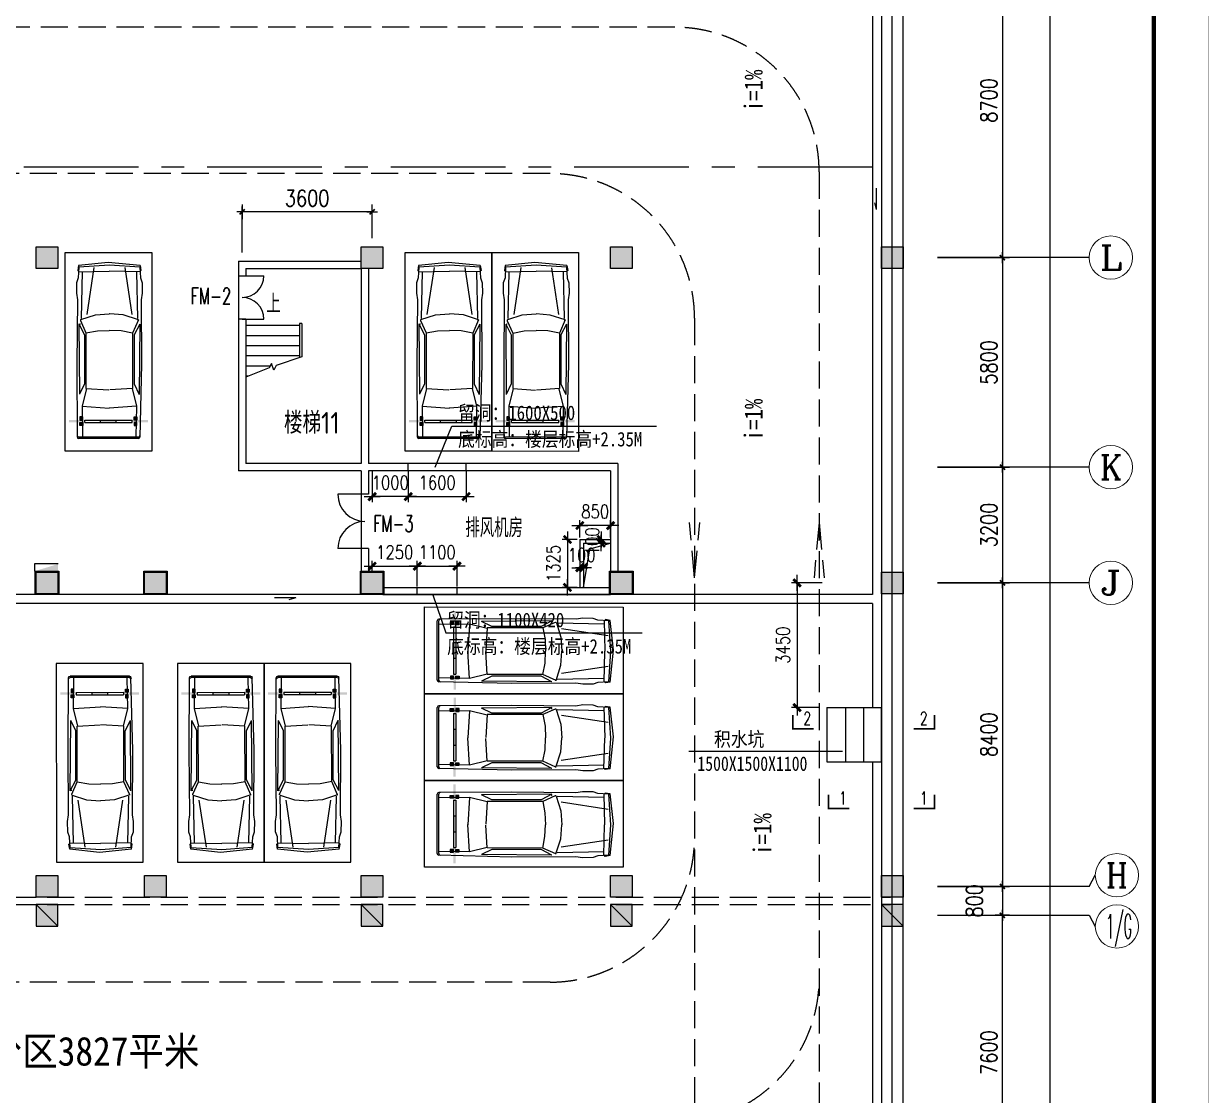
# Model space of a CAD drawing. Extents: x 953929 to 1132291, y -67290 to 107124.
# Drawn here: x 1099497 to 1132291, y 47323 to 76977 of the extents above; entities that cross this region are included whole.
import ezdxf
from ezdxf.enums import TextEntityAlignment as Align

# ---------------------------------------------------------------- set-up
doc = ezdxf.new("R2010")
doc.units = 0
doc.header["$MEASUREMENT"] = 0
doc.linetypes.add('CENTER', pattern=[50.8, 31.75, -6.35, 6.35, -6.35])
doc.linetypes.add('DASH', pattern=[0.35, 0.25, -0.1])
doc.layers.get('0').update_dxf_attribs({"linetype": 'CONTINUOUS'})
doc.layers.get('DEFPOINTS').update_dxf_attribs({"linetype": 'CONTINUOUS'})
for name, color, linetype in [('0-文字', 11, 'CONTINUOUS'), ('1', 8, 'CONTINUOUS'), ('COLUMN', 4, 'CONTINUOUS'), ('DIM', 7, 'CONTINUOUS'), ('F', 31, 'CONTINUOUS'), ('KWC', 253, 'CONTINUOUS'), ('LAYER2', 1, 'CONTINUOUS'), ('TC', 8, 'CONTINUOUS'), ('WALL', 1, 'CONTINUOUS'), ('WIN', 4, 'CONTINUOUS'), ('WINDOW', 254, 'CONTINUOUS'), ('WINDOWS', 4, 'CONTINUOUS'), ('柱子', 2, 'CONTINUOUS'), ('阳台', 4, 'CONTINUOUS')]:
    doc.layers.add(name, color=color, linetype=linetype)
doc.layers.add('AXIS', color=3, linetype='CONTINUOUS', lineweight=9)
doc.styles.add('CHINA', font='SimSun.ttf', dxfattribs={"width": 0.85, "height": 150})
doc.styles.add('COMPLEX', font='COMPLEX.shx')
doc.styles.add('DIM', font='', dxfattribs={"width": 0.75})
doc.styles.add('DIM_FONT', font='SIMPLEX.shx', dxfattribs={"width": 0.8})
doc.styles.add('FS', font='txt.shx', dxfattribs={"width": 0.66, "height": 150, "bigfont": 'fs.shx'})
doc.styles.add('ROMANC', font='ROMANC', dxfattribs={"height": 0.2})
doc.styles.get("Standard").update_dxf_attribs({"font": 'txt.shx', "width": 0.8, "height": 525, "bigfont": 'h1.shx'})
doc.styles.add('TSS', font='tssdeng.shx', dxfattribs={"width": 0.85, "bigfont": 'tssdchn.shx'})
doc.styles.add('宋体', font='SimSun.ttf')
doc.styles.get('DIM').set_extended_font_data('FangSong_GB2312')
doc.dimstyles.new('DIMN-200', dxfattribs={"dimtxt": 300, "dimasz": 1, "dimexe": 250, "dimexo": 0, "dimgap": 150, "dimtad": 1, "dimdec": 0, "dimdsep": 46, "dimtxsty": 'DIM_FONT', "dimblk": '_DIMX', "dimcen": 2.5, "dimclrd": 256, "dimclre": 256, "dimclrt": 4, "dimadec": 0, "dimazin": 0, "dimtfac": 1, "dimtdec": 0, "dimtix": 1, "dimtmove": 2, "dimatfit": 3, "dimldrblk": '_DIMX', "dimfxl": 0, "dimtolj": 1, "dimtzin": 0, "dimarcsym": 0})
doc.dimstyles.new('NORMAL', dxfattribs={"dimtxt": 450, "dimasz": 1, "dimexe": 150, "dimexo": 0, "dimgap": 150, "dimtad": 1, "dimdec": 0, "dimzin": 0, "dimdsep": 46, "dimtxsty": 'DIM_FONT', "dimblk1": '1', "dimblk2": '1', "dimsah": 1, "dimcen": 0, "dimclrd": 4, "dimclre": 4, "dimclrt": 4, "dimadec": 0, "dimazin": 0, "dimtfac": 1, "dimtdec": 0, "dimtmove": 0, "dimatfit": 3, "dimldrblk": '1', "dimfxl": 0, "dimtolj": 1, "dimtzin": 0, "dimarcsym": 0})
doc.dimstyles.get("Standard").update_dxf_attribs({"dimtxt": 375, "dimasz": 1, "dimexe": 150, "dimexo": 0, "dimgap": 200, "dimtad": 1, "dimdec": 0, "dimzin": 0, "dimdsep": 46, "dimtxsty": 'DIM_FONT', "dimblk1": '_DIMX', "dimblk2": '_DIMX', "dimsah": 1, "dimcen": 200, "dimclrd": 256, "dimclre": 256, "dimclrt": 4, "dimadec": 0, "dimazin": 0, "dimtfac": 1, "dimtdec": 0, "dimtix": 1, "dimtmove": 2, "dimatfit": 3, "dimldrblk": '_DIMX', "dimfxl": 0, "dimtolj": 1, "dimtzin": 0, "dimarcsym": 0})

# ---------------------------------------------------------------- blocks, each defined once
blk = doc.blocks.new('1')
at = {"layer": 'DIM'}
for p, q in [((-150, 0), (150, 0)), ((0, -200), (0, 200))]:
    blk.add_line(p, q, dxfattribs=at)
at = {"layer": 'DIM', "const_width": 45}
blk.add_lwpolyline([(-71, -71), (71, 71)], dxfattribs=at)
blk = doc.blocks.new('*D80')
at = {"layer": 'DEFPOINTS', "color": 0}
for p in [(1124792, 79204), (1124792, 70504), (1126592, 70504)]:
    blk.add_point(p, dxfattribs=at)
at = {"layer": 'DIM', "color": 4}
for p, q in [((1124792, 79204), (1126742, 79204)), ((1126592, 79203), (1126592, 70505)), ((1124792, 70504), (1126742, 70504))]:
    blk.add_line(p, q, dxfattribs=at)
for p, rotation in [((1126592, 79204), 90), ((1126592, 70504), 270)]:
    blk.add_blockref('1', p, dxfattribs=dict(at, rotation=rotation))
at = {"layer": 'DIM', "color": 4, "insert": (1126217, 74854), "char_height": 450, "attachment_point": 5, "rotation": 90, "style": 'DIM_FONT'}
blk.add_mtext('\\A1;8700', dxfattribs=at)
blk = doc.blocks.new('*D76')
at = {"layer": 'DEFPOINTS', "color": 0}
for p in [(1124792, 64704), (1124792, 61504), (1126592, 61504)]:
    blk.add_point(p, dxfattribs=at)
at = {"layer": 'DIM', "color": 4}
for p, q in [((1124792, 64704), (1126742, 64704)), ((1126592, 64703), (1126592, 61505)), ((1124792, 61504), (1126742, 61504))]:
    blk.add_line(p, q, dxfattribs=at)
for p, rotation in [((1126592, 64704), 90), ((1126592, 61504), 270)]:
    blk.add_blockref('1', p, dxfattribs=dict(at, rotation=rotation))
at = {"layer": 'DIM', "color": 4, "insert": (1126217, 63104), "char_height": 450, "attachment_point": 5, "rotation": 90, "style": 'DIM_FONT'}
blk.add_mtext('\\A1;3200', dxfattribs=at)
blk = doc.blocks.new('*D79')
at = {"layer": 'DEFPOINTS', "color": 0}
for p in [(1124792, 53104), (1125884, 52304), (1126592, 52304)]:
    blk.add_point(p, dxfattribs=at)
at = {"layer": 'DIM', "color": 4}
for p, q in [((1124792, 53104), (1126742, 53104)), ((1126592, 53103), (1126592, 52305)), ((1125884, 52304), (1126742, 52304))]:
    blk.add_line(p, q, dxfattribs=at)
for p, rotation in [((1126592, 53104), 90), ((1126592, 52304), 270)]:
    blk.add_blockref('1', p, dxfattribs=dict(at, rotation=rotation))
at = {"layer": 'DIM', "color": 4, "insert": (1125815, 52704), "char_height": 450, "attachment_point": 5, "rotation": 90, "style": 'DIM_FONT'}
blk.add_mtext('\\A1;800', dxfattribs=at)
blk = doc.blocks.new('*D77')
at = {"layer": 'DEFPOINTS', "color": 0}
for p in [(1124792, 61504), (1124792, 53104), (1126592, 53104)]:
    blk.add_point(p, dxfattribs=at)
at = {"layer": 'DIM', "color": 4}
for p, q in [((1124792, 61504), (1126742, 61504)), ((1126592, 61503), (1126592, 53105)), ((1124792, 53104), (1126742, 53104))]:
    blk.add_line(p, q, dxfattribs=at)
for p, rotation in [((1126592, 61504), 90), ((1126592, 53104), 270)]:
    blk.add_blockref('1', p, dxfattribs=dict(at, rotation=rotation))
at = {"layer": 'DIM', "color": 4, "insert": (1126217, 57304), "char_height": 450, "attachment_point": 5, "rotation": 90, "style": 'DIM_FONT'}
blk.add_mtext('\\A1;8400', dxfattribs=at)
blk = doc.blocks.new('*D81')
at = {"layer": 'DEFPOINTS', "color": 0}
for p in [(1124792, 70504), (1124792, 64704), (1126592, 64704)]:
    blk.add_point(p, dxfattribs=at)
at = {"layer": 'DIM', "color": 4}
for p, q in [((1124792, 70504), (1126742, 70504)), ((1126592, 70503), (1126592, 64705)), ((1124792, 64704), (1126742, 64704))]:
    blk.add_line(p, q, dxfattribs=at)
for p, rotation in [((1126592, 70504), 90), ((1126592, 64704), 270)]:
    blk.add_blockref('1', p, dxfattribs=dict(at, rotation=rotation))
at = {"layer": 'DIM', "color": 4, "insert": (1126217, 67604), "char_height": 450, "attachment_point": 5, "rotation": 90, "style": 'DIM_FONT'}
blk.add_mtext('\\A1;5800', dxfattribs=at)
blk = doc.blocks.new('*D78')
at = {"layer": 'DEFPOINTS', "color": 0}
for p in [(1124792, 52304), (1126592, 52304), (1124792, 44704)]:
    blk.add_point(p, dxfattribs=at)
at = {"layer": 'DIM', "color": 4}
for p, q in [((1124792, 52304), (1126742, 52304)), ((1126592, 44705), (1126592, 52303)), ((1124792, 44704), (1126742, 44704))]:
    blk.add_line(p, q, dxfattribs=at)
for p, rotation in [((1126592, 52304), 90), ((1126592, 44704), 270)]:
    blk.add_blockref('1', p, dxfattribs=dict(at, rotation=rotation))
at = {"layer": 'DIM', "color": 4, "insert": (1126217, 48504), "char_height": 450, "attachment_point": 5, "rotation": 90, "style": 'DIM_FONT'}
blk.add_mtext('\\A1;7600', dxfattribs=at)
blk = doc.blocks.new('ZHU')
at = {"layer": '柱子'}
h = blk.add_hatch(color=256, dxfattribs=at)
h.paths.add_polyline_path([(300, -300), (300, 300), (-300, 300)])
h.paths.add_polyline_path([(-300, 300), (-300, -300), (300, -300)], flags=16)
blk.add_line((-300, 300), (300, -300), dxfattribs=at)
blk.add_lwpolyline([(-300, -300), (300, -300), (300, 300), (-300, 300)], close=True, dxfattribs=at)
blk = doc.blocks.new('*D68')
at = {"layer": 'DEFPOINTS', "color": 0}
for p in [(1124792, 91804), (1124792, -4296), (1127901, -4296)]:
    blk.add_point(p, dxfattribs=at)
at = {"layer": 'DIM', "color": 4}
for p, q in [((1124792, 91804), (1128051, 91804)), ((1127901, 91803), (1127901, -4295)), ((1124792, -4296), (1128051, -4296))]:
    blk.add_line(p, q, dxfattribs=at)
for p, rotation in [((1127901, 91804), 90), ((1127901, -4296), 270)]:
    blk.add_blockref('1', p, dxfattribs=dict(at, rotation=rotation))
at = {"layer": 'DIM', "color": 4, "insert": (1127526, 43754), "char_height": 450, "attachment_point": 5, "rotation": 90, "style": 'DIM_FONT'}
blk.add_mtext('\\A1;96100', dxfattribs=at)
blk = doc.blocks.new('_DIMX')
blk.add_line((-150, 0), (150, 0))
at = {"const_width": 50}
blk.add_lwpolyline([(-70, -70), (70, 70)], dxfattribs=at)
blk = doc.blocks.new('*D32')
at = {"linetype": 'ByBlock'}
for p, q in [((1114820, 62704), (1114400, 62704)), ((1114550, 62706), (1114550, 62707)), ((1114550, 62704), (1114550, 61379)), ((1114820, 61379), (1114400, 61379)), ((1114550, 61378), (1114550, 61376))]:
    blk.add_line(p, q, dxfattribs=at)
at = {"layer": 'DEFPOINTS', "color": 0, "linetype": 'ByBlock'}
for p in [(1114820, 62704), (1114550, 61379), (1114820, 61379)]:
    blk.add_point(p, dxfattribs=at)
at = {"linetype": 'ByBlock', "xscale": 1.5, "yscale": 1.5, "zscale": 1.5}
for p, rotation in [((1114550, 62704), 270), ((1114550, 61379), 90)]:
    blk.add_blockref('_DIMX', p, dxfattribs=dict(at, rotation=rotation))
at = {"color": 4, "linetype": 'ByBlock', "insert": (1114163, 62042), "char_height": 375, "attachment_point": 5, "rotation": 90, "style": 'DIM_FONT'}
blk.add_mtext('\\A1;1325', dxfattribs=at)
blk = doc.blocks.new('*D33')
at = {"linetype": 'ByBlock'}
for p, q in [((1265765, 49669), (1265763, 49669)), ((1265766, 49336), (1265766, 49819)), ((1266616, 49669), (1265766, 49669)), ((1266616, 49336), (1266616, 49819)), ((1266618, 49669), (1266619, 49669))]:
    blk.add_line(p, q, dxfattribs=at)
at = {"layer": 'DEFPOINTS', "color": 0, "linetype": 'ByBlock'}
for p in [(1265766, 49669), (1265766, 49336), (1266616, 49336)]:
    blk.add_point(p, dxfattribs=at)
at = {"linetype": 'ByBlock', "xscale": 1.5, "yscale": 1.5, "zscale": 1.5}
blk.add_blockref('_DIMX', (1265766, 49669), dxfattribs=at)
at = {"linetype": 'ByBlock', "xscale": 1.5, "yscale": 1.5, "zscale": 1.5, "rotation": 180}
blk.add_blockref('_DIMX', (1266616, 49669), dxfattribs=at)
at = {"color": 4, "linetype": 'ByBlock', "insert": (1266191, 50057), "char_height": 375, "attachment_point": 5, "style": 'DIM_FONT'}
blk.add_mtext('\\A1;850', dxfattribs=at)
blk = doc.blocks.new('*D100')
at = {"layer": 'DEFPOINTS', "color": 0}
for p in [(1105544, 71771), (1109144, 71046), (1105544, 70646)]:
    blk.add_point(p, dxfattribs=at)
at = {"layer": 'DIM', "color": 4}
for p, q in [((1105544, 70646), (1105544, 71921)), ((1109144, 71046), (1109144, 71921)), ((1109143, 71771), (1105545, 71771))]:
    blk.add_line(p, q, dxfattribs=at)
at = {"layer": 'DIM', "color": 4, "rotation": 180}
blk.add_blockref('1', (1105544, 71771), dxfattribs=at)
at = {"layer": 'DIM', "color": 4}
blk.add_blockref('1', (1109144, 71771), dxfattribs=at)
at = {"layer": 'DIM', "color": 4, "insert": (1107344, 72146), "char_height": 450, "attachment_point": 5, "style": 'DIM_FONT'}
blk.add_mtext('\\A1;3600', dxfattribs=at)
blk = doc.blocks.new('*D150')
at = {"linetype": 'ByBlock'}
for p, q in [((1110394, 61404), (1110394, 62115)), ((1111494, 61404), (1111494, 62115)), ((1110392, 61965), (1110391, 61965)), ((1110394, 61965), (1111494, 61965)), ((1111495, 61965), (1111497, 61965))]:
    blk.add_line(p, q, dxfattribs=at)
at = {"layer": 'DEFPOINTS', "color": 0, "linetype": 'ByBlock'}
for p in [(1111494, 61965), (1110394, 61404), (1111494, 61404)]:
    blk.add_point(p, dxfattribs=at)
at = {"linetype": 'ByBlock', "xscale": 1.5, "yscale": 1.5, "zscale": 1.5}
blk.add_blockref('_DIMX', (1110394, 61965), dxfattribs=at)
at = {"linetype": 'ByBlock', "xscale": 1.5, "yscale": 1.5, "zscale": 1.5, "rotation": 180}
blk.add_blockref('_DIMX', (1111494, 61965), dxfattribs=at)
at = {"color": 4, "linetype": 'ByBlock', "insert": (1110944, 62352), "char_height": 375, "attachment_point": 5, "style": 'DIM_FONT'}
blk.add_mtext('\\A1;1100', dxfattribs=at)
blk = doc.blocks.new('*D149')
at = {"linetype": 'ByBlock'}
for p, q in [((1109144, 61804), (1109144, 62115)), ((1110394, 61404), (1110394, 62115)), ((1109142, 61965), (1109141, 61965)), ((1109144, 61965), (1110394, 61965)), ((1110395, 61965), (1110397, 61965))]:
    blk.add_line(p, q, dxfattribs=at)
at = {"layer": 'DEFPOINTS', "color": 0, "linetype": 'ByBlock'}
for p in [(1109144, 61804), (1110394, 61965), (1110394, 61404)]:
    blk.add_point(p, dxfattribs=at)
at = {"linetype": 'ByBlock', "xscale": 1.5, "yscale": 1.5, "zscale": 1.5}
blk.add_blockref('_DIMX', (1109144, 61965), dxfattribs=at)
at = {"linetype": 'ByBlock', "xscale": 1.5, "yscale": 1.5, "zscale": 1.5, "rotation": 180}
blk.add_blockref('_DIMX', (1110394, 61965), dxfattribs=at)
at = {"color": 4, "linetype": 'ByBlock', "insert": (1109769, 62352), "char_height": 375, "attachment_point": 5, "style": 'DIM_FONT'}
blk.add_mtext('\\A1;1250', dxfattribs=at)
blk = doc.blocks.new('*D152')
at = {"linetype": 'ByBlock'}
for p, q in [((1110144, 64604), (1110144, 63741)), ((1111744, 64604), (1111744, 63741)), ((1110145, 63891), (1111742, 63891))]:
    blk.add_line(p, q, dxfattribs=at)
at = {"layer": 'DEFPOINTS', "color": 0, "linetype": 'ByBlock'}
for p in [(1110144, 64604), (1111744, 64604), (1111744, 63891)]:
    blk.add_point(p, dxfattribs=at)
at = {"linetype": 'ByBlock', "xscale": 1.5, "yscale": 1.5, "zscale": 1.5, "rotation": 180}
blk.add_blockref('_DIMX', (1110144, 63891), dxfattribs=at)
at = {"linetype": 'ByBlock', "xscale": 1.5, "yscale": 1.5, "zscale": 1.5}
blk.add_blockref('_DIMX', (1111744, 63891), dxfattribs=at)
at = {"color": 4, "linetype": 'ByBlock', "insert": (1110944, 64279), "char_height": 375, "attachment_point": 5, "style": 'DIM_FONT'}
blk.add_mtext('\\A1;1600', dxfattribs=at)
blk = doc.blocks.new('*D151')
at = {"linetype": 'ByBlock'}
for p, q in [((1109144, 64604), (1109144, 63741)), ((1110144, 64604), (1110144, 63741)), ((1109142, 63891), (1109141, 63891)), ((1110144, 63891), (1109144, 63891)), ((1110145, 63891), (1110147, 63891))]:
    blk.add_line(p, q, dxfattribs=at)
at = {"layer": 'DEFPOINTS', "color": 0, "linetype": 'ByBlock'}
for p in [(1109144, 64604), (1110144, 64604), (1109144, 63891)]:
    blk.add_point(p, dxfattribs=at)
at = {"linetype": 'ByBlock', "xscale": 1.5, "yscale": 1.5, "zscale": 1.5}
blk.add_blockref('_DIMX', (1109144, 63891), dxfattribs=at)
at = {"linetype": 'ByBlock', "xscale": 1.5, "yscale": 1.5, "zscale": 1.5, "rotation": 180}
blk.add_blockref('_DIMX', (1110144, 63891), dxfattribs=at)
at = {"color": 4, "linetype": 'ByBlock', "insert": (1109644, 64279), "char_height": 375, "attachment_point": 5, "style": 'DIM_FONT'}
blk.add_mtext('\\A1;1000', dxfattribs=at)
blk = doc.blocks.new('*D224')
at = {"linetype": 'ByBlock'}
for p, q in [((1121601, 61504), (1120757, 61504)), ((1120907, 61503), (1120907, 58056)), ((1121533, 58054), (1120757, 58054))]:
    blk.add_line(p, q, dxfattribs=at)
at = {"layer": 'DEFPOINTS', "color": 0, "linetype": 'ByBlock'}
for p in [(1121601, 61504), (1120907, 58054), (1121533, 58054)]:
    blk.add_point(p, dxfattribs=at)
at = {"linetype": 'ByBlock', "xscale": 1.5, "yscale": 1.5, "zscale": 1.5}
for p, rotation in [((1120907, 61504), 90), ((1120907, 58054), 270)]:
    blk.add_blockref('_DIMX', p, dxfattribs=dict(at, rotation=rotation))
at = {"color": 4, "linetype": 'ByBlock', "insert": (1120519, 59779), "char_height": 375, "attachment_point": 5, "rotation": 90, "style": 'DIM_FONT'}
blk.add_mtext('\\A1;3450', dxfattribs=at)
blk = doc.blocks.new('*D392')
at = {"linetype": 'ByBlock'}
for p, q in [((1114894, 62054), (1114894, 61773)), ((1114994, 62054), (1114994, 61773)), ((1114892, 61923), (1114891, 61923)), ((1114894, 61923), (1114994, 61923)), ((1114894, 61923), (1114994, 61923)), ((1114995, 61923), (1114997, 61923))]:
    blk.add_line(p, q, dxfattribs=at)
at = {"layer": 'DEFPOINTS', "color": 0, "linetype": 'ByBlock'}
for p in [(1114894, 62054), (1114994, 62054), (1114994, 61923)]:
    blk.add_point(p, dxfattribs=at)
at = {"linetype": 'ByBlock', "xscale": 1.5, "yscale": 1.5, "zscale": 1.5}
blk.add_blockref('_DIMX', (1114894, 61923), dxfattribs=at)
at = {"linetype": 'ByBlock', "xscale": 1.5, "yscale": 1.5, "zscale": 1.5, "rotation": 180}
blk.add_blockref('_DIMX', (1114994, 61923), dxfattribs=at)
at = {"color": 4, "linetype": 'ByBlock', "insert": (1114944, 62274), "char_height": 375, "attachment_point": 5, "style": 'DIM_FONT'}
blk.add_mtext('\\A1;100', dxfattribs=at)
blk = doc.blocks.new('*D393')
at = {"linetype": 'ByBlock'}
for p, q in [((1115369, 62704), (1115633, 62704)), ((1115483, 62706), (1115483, 62707)), ((1115483, 62604), (1115483, 62704)), ((1115483, 62604), (1115483, 62704)), ((1115369, 62604), (1115633, 62604)), ((1115483, 62603), (1115483, 62601))]:
    blk.add_line(p, q, dxfattribs=at)
at = {"layer": 'DEFPOINTS', "color": 0, "linetype": 'ByBlock'}
for p in [(1115369, 62704), (1115483, 62704), (1115369, 62604)]:
    blk.add_point(p, dxfattribs=at)
at = {"linetype": 'ByBlock', "xscale": 1.5, "yscale": 1.5, "zscale": 1.5}
for p, rotation in [((1115483, 62704), 270), ((1115483, 62604), 90)]:
    blk.add_blockref('_DIMX', p, dxfattribs=dict(at, rotation=rotation))
at = {"color": 4, "linetype": 'ByBlock', "insert": (1115238, 62654), "char_height": 375, "attachment_point": 5, "rotation": 90, "style": 'DIM_FONT'}
blk.add_mtext('\\A1;100', dxfattribs=at)
blk = doc.blocks.new('CW')
at = {"layer": 'KWC'}
h = blk.add_hatch(color=256, dxfattribs=at)
h.paths.add_polyline_path([(800, -546), (800, -109), (865, -109), (865, -546)])
h.paths.add_polyline_path([(799, -1419), (799, -982), (865, -982), (865, -1419)])
h.paths.add_polyline_path([(799, -2292), (799, -1855), (864, -1855), (864, -2292)])
h = blk.add_hatch(color=256, dxfattribs=at)
h.paths.add_polyline_path([(865, -412), (865, -488), (953, -488), (953, -412)])
h.paths.add_polyline_path([(800, -412), (800, -488), (712, -488), (712, -412)])
edge = h.paths.add_edge_path(flags=16)
edge.add_ellipse((756, -450), major_axis=(-10.2, 10.2), ratio=1, start_angle=-45.0335, end_angle=314.9665, ccw=False)
edge = h.paths.add_edge_path(flags=16)
edge.add_ellipse((909, -450), major_axis=(-10.2, 10.2), ratio=1, start_angle=-45.0335, end_angle=314.9665, ccw=False)
h = blk.add_hatch(color=256, dxfattribs=at)
h.paths.add_polyline_path([(864, -1989), (864, -1913), (952, -1913), (952, -1989)])
edge = h.paths.add_edge_path(flags=16)
edge.add_ellipse((908, -1951), major_axis=(-10.2, 10.2), ratio=1, start_angle=-45.0335, end_angle=314.9665, ccw=False)
edge = h.paths.add_edge_path(flags=16)
edge.add_ellipse((755, -1951), major_axis=(-10.2, 10.2), ratio=1, start_angle=-45.0335, end_angle=314.9665, ccw=False)
h.paths.add_polyline_path([(799, -1989), (799, -1913), (712, -1913), (712, -1989)])
for p, q in [((-1, -2400), (0, 0)), ((0, 0), (5500, -3)), ((2414, -328), (395, -334)), ((4190, -340), (2414, -328)), ((4377, -312), (4190, -340)), ((4665, -317), (4377, -312)), ((4796, -365), (4665, -317)), ((5500, -3), (5499, -2403)), ((349, -2022), (350, -379)), ((391, -2023), (392, -379)), ((1245, -471), (397, -483)), ((712, -488), (712, -412)), ((712, -412), (800, -412)), ((800, -488), (712, -488)), ((800, -546), (799, -1855)), ((800, -412), (800, -488)), ((800, -546), (865, -546)), ((865, -546), (864, -1855)), ((865, -412), (865, -488)), ((953, -412), (865, -412)), ((865, -488), (953, -488)), ((953, -488), (953, -412)), ((1245, -471), (1197, -1224)), ((1734, -592), (1245, -471)), ((3522, -383), (1576, -397)), ((1864, -537), (1576, -397)), ((1735, -578), (1696, -1211)), ((3273, -579), (1735, -578)), ((3226, -538), (1864, -537)), ((3522, -383), (3226, -538)), ((3615, -425), (3273, -579)), ((3273, -579), (3333, -897)), ((3646, -439), (3773, -838)), ((4970, -473), (3673, -445)), ((5082, -800), (3786, -605)), ((5098, -381), (4796, -365)), ((4966, -373), (4985, -1225)), ((5003, -350), (4985, -372)), ((5139, -372), (5003, -350)), ((5154, -1230), (5098, -381)), ((5227, -1193), (5139, -372)), ((799, -982), (865, -982)), ((3333, -897), (3345, -1224)), ((3773, -838), (3802, -1224)), ((1244, -1976), (1197, -1222)), ((1734, -1869), (1696, -1236)), ((3333, -1552), (3345, -1225)), ((3772, -1612), (3802, -1226)), ((4965, -2077), (4985, -1226)), ((5097, -2070), (5154, -1230)), ((5138, -2079), (5227, -1193)), ((799, -1419), (865, -1419)), ((3272, -1870), (3333, -1552)), ((3637, -2034), (3772, -1612)), ((1244, -1976), (396, -1962)), ((799, -1913), (712, -1913)), ((712, -1913), (712, -1989)), ((799, -1855), (864, -1855)), ((799, -1989), (799, -1913)), ((864, -1989), (864, -1913)), ((864, -1913), (952, -1913)), ((952, -1913), (952, -1989)), ((1733, -1855), (1244, -1976)), ((1863, -1910), (1575, -2050)), ((3272, -1870), (1734, -1869)), ((3225, -1911), (1863, -1910)), ((3521, -2067), (3225, -1911)), ((3637, -2034), (3272, -1870)), ((5081, -1651), (3785, -1844)), ((2413, -2120), (393, -2067)), ((712, -1989), (799, -1989)), ((952, -1989), (864, -1989)), ((3521, -2067), (1575, -2050)), ((4189, -2110), (2413, -2120)), ((4969, -1977), (3672, -2005)), ((4376, -2138), (4189, -2110)), ((4664, -2133), (4376, -2138)), ((4795, -2085), (4664, -2133)), ((5097, -2070), (4795, -2085)), ((5002, -2101), (4984, -2079)), ((5138, -2079), (5002, -2101)), ((5499, -2403), (-1, -2400))]:
    blk.add_line(p, q, dxfattribs=at)
for centre in [(756, -450), (909, -450), (755, -1951), (908, -1951)]:
    blk.add_circle(centre, 14.4, dxfattribs=at)
for centre, major_axis, start_param, end_param in [((395, -379), (-45, 0.4), -1.558913, 0.008145), ((437, -379), (-45, 0.1), -1.565717, 0.001342), ((3509, -415), (11.2, 0.7), -1.159955, 1.503276), ((3624, -446), (22.5, 0.3), 0.294791, 1.978353), ((3333, -1224), (7.95, 7.95), 5.46214, 5.532266), ((3791, -1225), (-7.95, 7.95), 3.84936, 4.003454), ((4974, -1225), (7.95, 7.95), 5.474521, 5.519885), ((394, -2022), (-45, 0.1), 0.002021, 1.546781), ((436, -2023), (-45, 0.1), 0.002021, 1.546781), ((3623, -2003), (22.5, 0.4), 4.270615, 5.954177)]:
    blk.add_ellipse(centre, major_axis=major_axis, ratio=1, start_param=start_param, end_param=end_param, dxfattribs=at)
at = {"layer": 'KWC', "linetype": 'Continuous', "style": 'DIM', "oblique": 360, "flags": 9}
for tag in ['YSIZE', 'XSIZE']:
    blk.add_attdef(tag, (5154, -1230), '', height=0.45, rotation=179.9665, dxfattribs=at)
blk = doc.blocks.new('A$C01856CDB')
at = {"layer": 'WIN'}
for q in [(588, 47), (189, 0)]:
    blk.add_line((0, 47), q, dxfattribs=at)
blk = doc.blocks.new('A$C445D01A8')
at = {"layer": 'WINDOW'}
blk.add_blockref('A$C01856CDB', (0, 0), dxfattribs=at)
blk = doc.blocks.new('A$C084E10F1')
at = {"layer": 'WINDOWS', "xscale": -1}
blk.add_blockref('A$C445D01A8', (588, 0), dxfattribs=at)

msp = doc.modelspace()

# ---------------------------------------------------------------- hatches: boundary and pattern name
at = {"layer": 'COLUMN'}
for points in [[(1099843.554, 70204.176), (1100443.554, 70204.176), (1100443.554, 70804.176), (1099843.554, 70804.176)], [(1108843.554, 70204.176), (1109443.554, 70204.176), (1109443.554, 70804.176), (1108843.554, 70804.176)], [(1115743.554, 70204.176), (1116343.554, 70204.176), (1116343.554, 70804.176), (1115743.554, 70804.176)], [(1123243.554, 70204.176), (1123843.554, 70204.176), (1123843.554, 70804.176), (1123243.554, 70804.176)], [(1099818.554, 61179.176), (1100468.554, 61179.176), (1100468.554, 61829.176), (1099818.554, 61829.176)], [(1099843.554, 61204.176), (1100443.554, 61204.176), (1100443.554, 61804.176), (1099843.554, 61804.176)], [(1102818.554, 61179.176), (1103468.554, 61179.176), (1103468.554, 61829.176), (1102818.554, 61829.176)], [(1102843.554, 61204.176), (1103443.554, 61204.176), (1103443.554, 61804.176), (1102843.554, 61804.176)], [(1108818.554, 61179.176), (1109468.554, 61179.176), (1109468.554, 61829.176), (1108818.554, 61829.176)], [(1108843.554, 61204.176), (1109443.554, 61204.176), (1109443.554, 61804.176), (1108843.554, 61804.176)], [(1115718.554, 61179.176), (1116368.554, 61179.176), (1116368.554, 61829.176), (1115718.554, 61829.176)], [(1115743.554, 61204.176), (1116343.554, 61204.176), (1116343.554, 61804.176), (1115743.554, 61804.176)], [(1123243.554, 61204.176), (1123843.554, 61204.176), (1123843.554, 61804.176), (1123243.554, 61804.176)], [(1099843.554, 52804.176), (1100443.554, 52804.176), (1100443.554, 53404.176), (1099843.554, 53404.176)], [(1102843.554, 52804.176), (1103443.554, 52804.176), (1103443.554, 53404.176), (1102843.554, 53404.176)], [(1108843.554, 52804.176), (1109443.554, 52804.176), (1109443.554, 53404.176), (1108843.554, 53404.176)], [(1115743.554, 52804.176), (1116343.554, 52804.176), (1116343.554, 53404.176), (1115743.554, 53404.176)], [(1123243.554, 52804.176), (1123843.554, 52804.176), (1123843.554, 53404.176), (1123243.554, 53404.176)]]:
    msp.add_hatch(color=256, dxfattribs=at).paths.add_polyline_path(points)

# ---------------------------------------------------------------- linework, layer by layer
for points, const_width in [([(1132285.366, -19031.938), (953935.366, -19031.938), (953935.366, 107118.062), (1132285.366, 107118.062)], 12), ([(1130785.366, 105618.062), (1130785.366, -17531.938), (957685.366, -17531.938), (957685.366, 105618.062)], 120)]:
    msp.add_lwpolyline(points, close=True, dxfattribs=dict(const_width=const_width))
at = {"layer": '1'}
for p, q in [((1114993.554, 61379.176), (1115172.886, 62450.028)), ((1115172.886, 62450.028), (1115743.554, 62604.176))]:
    msp.add_line(p, q, dxfattribs=at)
at = {"layer": 'AXIS'}
for centre in [(1129591.994, 70504.176), (1129591.994, 64704.176), (1129591.994, 61504.176), (1129763.12, 53411.356), (1129763.12, 51996.995)]:
    msp.add_circle(centre, 600, dxfattribs=at)
at = {"layer": 'COLUMN'}
for p, q in [((1105443.554, 70004.176), (1105443.554, 68804.176)), ((1105543.554, 70004.176), (1106143.554, 70004.176)), ((1105543.554, 68804.176), (1106143.554, 68804.176)), ((1107133.554, 68624.176), (1105643.554, 68624.176)), ((1107193.554, 68684.176), (1107133.554, 68684.176)), ((1107133.554, 68684.176), (1107133.554, 67736.996)), ((1107193.554, 68684.176), (1107193.554, 67757.157)), ((1107133.554, 68344.176), (1105643.554, 68344.176)), ((1107133.554, 68064.176), (1105643.554, 68064.176)), ((1107133.554, 67784.176), (1105643.554, 67784.176)), ((1106319.924, 67504.176), (1105643.554, 67504.176)), ((1105718.812, 67224.176), (1105643.554, 67224.176)), ((1108943.554, 63954.176), (1108193.554, 63954.176)), ((1108843.554, 63954.176), (1108843.554, 62454.176)), ((1108943.554, 62454.176), (1108193.554, 62454.176))]:
    msp.add_line(p, q, dxfattribs=at)
for points in [[(1099843.554, 70804.176), (1100443.554, 70804.176), (1100443.554, 70204.176), (1099843.554, 70204.176)], [(1108843.554, 70804.176), (1109443.554, 70804.176), (1109443.554, 70204.176), (1108843.554, 70204.176)], [(1115743.554, 70804.176), (1116343.554, 70804.176), (1116343.554, 70204.176), (1115743.554, 70204.176)], [(1123243.554, 70804.176), (1123843.554, 70804.176), (1123843.554, 70204.176), (1123243.554, 70204.176)], [(1099818.554, 61829.176), (1100468.554, 61829.176), (1100468.554, 61179.176), (1099818.554, 61179.176)], [(1099843.554, 61804.176), (1100443.554, 61804.176), (1100443.554, 61204.176), (1099843.554, 61204.176)], [(1102818.554, 61829.176), (1103468.554, 61829.176), (1103468.554, 61179.176), (1102818.554, 61179.176)], [(1102843.554, 61804.176), (1103443.554, 61804.176), (1103443.554, 61204.176), (1102843.554, 61204.176)], [(1108818.554, 61829.176), (1109468.554, 61829.176), (1109468.554, 61179.176), (1108818.554, 61179.176)], [(1108843.554, 61804.176), (1109443.554, 61804.176), (1109443.554, 61204.176), (1108843.554, 61204.176)], [(1115718.554, 61829.176), (1116368.554, 61829.176), (1116368.554, 61179.176), (1115718.554, 61179.176)], [(1115743.554, 61804.176), (1116343.554, 61804.176), (1116343.554, 61204.176), (1115743.554, 61204.176)], [(1123243.554, 61804.176), (1123843.554, 61804.176), (1123843.554, 61204.176), (1123243.554, 61204.176)], [(1099843.554, 53404.176), (1100443.554, 53404.176), (1100443.554, 52804.176), (1099843.554, 52804.176)], [(1102843.554, 53404.176), (1103443.554, 53404.176), (1103443.554, 52804.176), (1102843.554, 52804.176)], [(1108843.554, 53404.176), (1109443.554, 53404.176), (1109443.554, 52804.176), (1108843.554, 52804.176)], [(1115743.554, 53404.176), (1116343.554, 53404.176), (1116343.554, 52804.176), (1115743.554, 52804.176)], [(1123243.554, 53404.176), (1123843.554, 53404.176), (1123843.554, 52804.176), (1123243.554, 52804.176)]]:
    msp.add_lwpolyline(points, close=True, dxfattribs=at)
msp.add_lwpolyline([(1106388.554, 67687.6, 0, 60, 0), (1106388.554, 67937.6, 0, 0, 0), (1106388.554, 68874.176, 0, 0, 0)], format="xyseb", dxfattribs=at)
msp.add_lwpolyline([(1107193.554, 67757.157), (1106482.523, 67518.239), (1106422.756, 67390.067), (1106354.352, 67578.006), (1106294.584, 67449.835), (1105643.554, 67194.68)], dxfattribs=at)
for centre, radius, start, end in [((1105543.554, 70004.176), 600, 270, 0), ((1105543.554, 68804.176), 600, 360, 90), ((1108943.554, 63954.176), 750, 180, 270), ((1108943.554, 62454.176), 750, 90, 180)]:
    msp.add_arc(centre, radius, start, end, dxfattribs=at)
at = {"layer": 'DIM'}
for p, q in [((1128991.994, 70504.176), (1124791.994, 70504.176)), ((1128991.994, 64704.176), (1124791.994, 64704.176)), ((1128991.994, 61504.176), (1124791.994, 61504.176)), ((1122161.385, 56838.943), (1117909.059, 56838.943)), ((1128991.994, 53104.176), (1124791.994, 53104.176)), ((1124791.994, 52304.176), (1128991.994, 52304.176))]:
    msp.add_line(p, q, dxfattribs=at)
for points in [[(1119052.821, 76104.494, 0, 60, 0), (1119052.821, 75704.494, 0, 0, 0), (1119052.821, 74276.393, 0, 0, 0)], [(1119052.821, 65024.07, 0, 60, 0), (1119052.821, 65424.07, 0, 0, 0), (1119052.821, 66852.171, 0, 0, 0)], [(1119298.844, 55528.032, 0, 60, 0), (1119298.844, 55128.032, 0, 0, 0), (1119298.844, 53699.931, 0, 0, 0)]]:
    msp.add_lwpolyline(points, format="xyseb", dxfattribs=at)
at = {"layer": 'LAYER2', "color": 4, "const_width": 48}
for points in [[(1120790.892, 57850.561), (1120790.892, 57466.561), (1121366.892, 57466.561)], [(1124710.372, 57850.561), (1124710.372, 57466.561), (1124134.372, 57466.561)], [(1121776.736, 55645.173), (1121776.736, 55261.173), (1122352.736, 55261.173)], [(1124710.372, 55645.173), (1124710.372, 55261.173), (1124134.372, 55261.173)]]:
    msp.add_lwpolyline(points, dxfattribs=at)
at = {"layer": 'TC'}
for p, q in [((1099800.108, 62026.851), (1099800.004, 61826.851)), ((1100450.108, 62026.51), (1099800.108, 62026.851)), ((1099800.004, 61826.851), (1100450.003, 61826.51))]:
    msp.add_line(p, q, dxfattribs=at)
msp.add_solid([(1099802.905, 61827.941), (1100449.114, 61827.603), (1100447.349, 62023.416)], dxfattribs=at)
at = {"layer": 'WALL'}
for p, q in [((1123843.554, -4595.824), (1123843.554, 95329.176)), ((1123543.554, -4395.824), (1123543.554, 79504.176)), ((1105443.554, 70404.176), (1105443.554, 70004.176)), ((1105443.554, 70404.176), (1108843.554, 70404.176)), ((1105643.554, 70204.176), (1105643.554, 70004.176)), ((1105643.554, 70204.176), (1108843.554, 70204.176)), ((1108843.554, 70204.176), (1108843.554, 64804.176)), ((1109043.554, 70204.176), (1109043.554, 64804.176)), ((1105443.554, 70004.176), (1105643.554, 70004.176)), ((1105443.554, 68804.176), (1105443.554, 64604.176)), ((1105643.554, 68804.176), (1105443.554, 68804.176)), ((1105643.554, 68804.176), (1105643.554, 64804.176)), ((1108843.554, 64804.176), (1105643.554, 64804.176)), ((1115943.554, 64804.176), (1109043.554, 64804.176)), ((1115943.554, 64804.176), (1115943.554, 61804.176)), ((1108843.554, 64604.176), (1105443.554, 64604.176)), ((1108843.554, 64604.176), (1108843.554, 63954.176)), ((1109043.554, 64604.176), (1109043.554, 63954.176)), ((1115743.554, 64604.176), (1109043.554, 64604.176)), ((1115743.554, 64604.176), (1115743.554, 61804.176)), ((1109043.554, 63954.176), (1108843.554, 63954.176)), ((1114893.554, 62704.176), (1114893.554, 61379.176)), ((1114893.554, 62704.176), (1115743.554, 62704.176)), ((1108843.554, 62454.176), (1108843.554, 61804.176)), ((1109043.554, 62454.176), (1108843.554, 62454.176)), ((1109043.554, 62454.176), (1109043.554, 61804.176)), ((1114993.554, 62604.176), (1114993.554, 61379.176)), ((1114993.554, 62604.176), (1115743.554, 62604.176)), ((1115743.554, 62604.176), (1115743.554, 61804.176)), ((1109443.554, 61379.176), (1115743.554, 61379.176)), ((1109443.554, 61179.176), (1115743.554, 61179.176)), ((1123843.554, -4595.824), (1123843.554, 52604.176))]:
    msp.add_line(p, q, dxfattribs=at)
at = {"layer": 'WINDOWS'}
for p, q in [((1123243.554, 78904.176), (1123243.554, 2688.97)), ((1122993.554, 78654.176), (1122993.554, 61179.176)), ((1110886.719, 64702.199), (1111348.043, 65839.187)), ((1111348.043, 65839.187), (1117019.985, 65839.187)), ((1122993.554, 61179.176), (1082693.554, 61179.176)), ((1110816.11, 61197.256), (1111186.592, 60117.526)), ((1122993.554, 60929.176), (1082443.554, 60929.176)), ((1122993.554, 60929.176), (1122993.554, 58054.176)), ((1111186.592, 60117.526), (1116621.504, 60117.526)), ((1121732.34, 58054.176), (1121732.34, 56554.176)), ((1121732.34, 58054.176), (1123243.554, 58054.176)), ((1122243.554, 58054.176), (1122243.554, 56554.176)), ((1122743.554, 58054.176), (1122743.554, 56554.176)), ((1122993.554, 58054.176), (1123243.554, 58054.176)), ((1122993.554, 58054.176), (1123243.554, 58054.176)), ((1122993.554, 58054.176), (1123243.554, 58054.176)), ((1123243.554, 56554.176), (1123243.554, 58054.176)), ((1121732.34, 56554.176), (1123243.554, 56554.176)), ((1122993.554, 56554.176), (1123243.554, 56554.176)), ((1122993.554, 56554.176), (1122993.554, 27529.176)), ((1128991.994, 53104.176), (1129163.12, 53411.356)), ((1128991.994, 53104.176), (1128991.994, 53104.176)), ((1128991.994, 52304.176), (1129163.12, 51996.995))]:
    msp.add_line(p, q, dxfattribs=at)
at = {"layer": 'WINDOWS', "color": 8, "linetype": 'DASH', "ltscale": 3000}
for p, q in [((1117518.554, 76879.176), (1003545.445, 76879.176)), ((1114068.554, 72829.176), (1002192.631, 72829.176)), ((1121518.554, 72879.176), (1121518.554, 8745.265)), ((1118068.554, 68829.176), (1118068.554, 12645.265)), ((1118068.554, 61641.676), (1117926.157, 63177.016)), ((1118068.554, 61641.676), (1118210.95, 63177.016)), ((1121518.554, 63177.016), (1121376.157, 61641.676)), ((1121518.554, 63177.016), (1121660.95, 61641.676)), ((1001443.554, 52804.176), (1123496.141, 52804.176)), ((1001443.554, 52604.176), (1123496.141, 52604.176)), ((1114068.554, 50454.176), (989125.074, 50454.176))]:
    msp.add_line(p, q, dxfattribs=at)
at = {"layer": 'WINDOWS', "color": 8, "linetype": 'CENTER', "ltscale": 100}
msp.add_line((1122993.554, 73004.176), (1001764.467, 73004.176), dxfattribs=at)
at = {"layer": 'WINDOWS', "color": 8}
for p, q in [((1110143.554, 64604.176), (1110143.554, 64804.176)), ((1111743.554, 64604.176), (1111743.554, 64804.176)), ((1110393.554, 61179.176), (1110393.554, 61379.176)), ((1111493.554, 61179.176), (1111493.554, 61379.176))]:
    msp.add_line(p, q, dxfattribs=at)
at = {"layer": 'WINDOWS', "color": 8, "linetype": 'DASH', "ltscale": 3000}
for centre, start, end in [((1117518.554, 72879.176), 0, 90), ((1114068.554, 68829.176), 0, 90), ((1114068.554, 54454.176), 270, 0), ((1117518.554, 50554.176), 270, 0)]:
    msp.add_arc(centre, 4000, start, end, dxfattribs=at)

# ---------------------------------------------------------------- block references
at = {"layer": 'KWC', "rotation": 90}
for p in [(1100642.777, 65145.67), (1110056.945, 65145.67), (1112456.944, 65144.269)]:
    msp.add_blockref('CW', p, dxfattribs=at)
at = {"layer": 'KWC'}
for p in [(1110597.258, 60835.894), (1110595.857, 58435.894), (1110594.455, 56035.895)]:
    msp.add_blockref('CW', p, dxfattribs=at)
at = {"layer": 'KWC', "xscale": -1, "rotation": 90}
for p in [(1100400.802, 59273.662), (1103753.888, 59273.662), (1106153.888, 59275.064)]:
    msp.add_blockref('CW', p, dxfattribs=at)
at = {"layer": 'WINDOWS', "rotation": 270}
msp.add_blockref('A$C084E10F1', (1123058.589, 72423.395), dxfattribs=at)
at = {"layer": 'WINDOWS'}
msp.add_blockref('A$C084E10F1', (1106440.551, 61037.908), dxfattribs=at)
at = {"layer": '柱子'}
for p in [(1100143.554, 52304.176), (1109143.554, 52304.176), (1116043.554, 52304.176), (1123543.554, 52304.176)]:
    msp.add_blockref('ZHU', p, dxfattribs=at)

# ---------------------------------------------------------------- texts
at = {"layer": '0-文字', "style": '宋体', "width": 0.9}
msp.add_text(' 防火分区3827平米', height=800, dxfattribs=at).set_placement((1100190.639, 48556.84, -15221003000), align=Align.MIDDLE)
at = {"layer": 'AXIS', "width": 0.8}
for s, p in [('上', (1106215.452, 68966.889)), ('排风机房', (1111723.003, 62765.814))]:
    msp.add_text(s, height=525, dxfattribs=at).set_placement(p)
at = {"layer": 'AXIS', "style": 'COMPLEX', "width": 0.4}
msp.add_text('1/G', height=672, dxfattribs=at).set_placement((1129459.745, 51665.272))
at = {"layer": 'AXIS', "style": 'COMPLEX'}
for tag, width, p, p2 in [('L', 1.25, (1129290.372, 70168.176), (1129890.372, 70168.176)), ('K', 0.986842, (1129290.372, 64368.176), (1129890.372, 64368.176)), ('J', 1.704545, (1129290.372, 61168.176), (1129890.372, 61168.176)), ('H', 0.9375, (1129461.499, 53075.356), (1130061.499, 53075.356))]:
    msp.add_attdef(tag, text='S', height=672, dxfattribs=dict(at, width=width)).set_placement(p, p2, align=Align.FIT)
at = {"layer": 'COLUMN', "style": 'TSS', "width": 0.9}
msp.add_text('楼梯11', height=600, dxfattribs=at).set_placement((1106703.272, 65630.765))
at = {"layer": 'DIM', "style": 'CHINA', "width": 0.85}
for p in [(1119950.259, 74553.11), (1119950.259, 65444.482), (1120196.282, 53976.647)]:
    msp.add_text('i=1%', height=500, rotation=90, dxfattribs=at).set_placement(p)
at = {"layer": 'DIM', "style": 'CHINA'}
for s, width, p in [('留洞：1600X500', 0.85, (1111523.076, 66010.212)), ('底标高：楼层标高+2.35M', 0.85, (1111523.076, 65280.11)), ('留洞：1100X420', 0.85, (1111220.698, 60277.721)), ('底标高：楼层标高+2.35M', 0.85, (1111220.698, 59547.618)), ('积水坑', 0.85, (1118608.427, 56977.749)), ('1500X1500X1100', 0.8, (1118146.006, 56301.526))]:
    msp.add_text(s, height=400, dxfattribs=dict(at, width=width)).set_placement(p)
at = {"layer": 'F', "style": 'FS', "width": 0.66}
for s, p in [('FM-2', (1104120.915, 69213.798)), ('FM-3', (1109172.917, 62916.017))]:
    msp.add_text(s, height=450, dxfattribs=at).set_placement(p)
at = {"layer": '阳台', "style": 'ROMANC', "width": 0.66}
for s, p in [('2', (1121086.083, 57572.029)), ('2', (1124313.352, 57572.029)), ('1', (1122071.927, 55366.641)), ('1', (1124313.352, 55366.641))]:
    msp.add_text(s, height=360, dxfattribs=at).set_placement(p)

# ---------------------------------------------------------------- dimensions: what is measured, and where the dimension line sits
at = {"layer": 'AXIS'}
dim = msp.add_linear_dim(base=(1114893.554, 63089.744), p1=(1115743.554, 62756.379), p2=(1114893.554, 62756.379), dimstyle='DIMN-200', override={"dimtxt": 375, "dimasz": 1.5, "dimexe": 150, "dimgap": 200, "dimzin": 0, "dimblk1": '_DIMX', "dimblk2": '_DIMX', "dimsah": 1, "dimcen": 200}, dxfattribs=at)
dim.commit()
dim.dimension.update_dxf_attribs({"geometry": '*D33', "text_midpoint": (1115318.554, 63477.244), "insert": (-150872.789, 13420.284)})
dim = msp.add_linear_dim(base=(1115483.323, 62704.176), p1=(1115368.554, 62604.176), p2=(1115368.554, 62704.176), angle=90, dimstyle='DIMN-200', override={"dimtxt": 375, "dimasz": 1.5, "dimexe": 150, "dimgap": 200, "dimzin": 0, "dimblk1": '_DIMX', "dimblk2": '_DIMX', "dimsah": 1, "dimcen": 200}, dxfattribs=at)
dim.commit()
dim.dimension.update_dxf_attribs({"geometry": '*D393', "text_midpoint": (1115237.651, 62654.176), "dimtype": 160})
dim = msp.add_aligned_dim(p1=(1114820.424, 62704.176), p2=(1114820.424, 61379.176), distance=-270.351, dimstyle='DIMN-200', override={"dimtxt": 375, "dimasz": 1.5, "dimexe": 150, "dimgap": 200, "dimzin": 0, "dimblk1": '_DIMX', "dimblk2": '_DIMX', "dimsah": 1, "dimcen": 200}, dxfattribs=at)
dim.commit()
dim.dimension.update_dxf_attribs({"geometry": '*D32', "text_midpoint": (1114162.573, 62041.676)})
dim = msp.add_linear_dim(base=(1114993.554, 61922.535), p1=(1114893.554, 62054.176), p2=(1114993.554, 62054.176), dimstyle='DIMN-200', override={"dimtxt": 375, "dimasz": 1.5, "dimexe": 150, "dimgap": 200, "dimzin": 0, "dimblk1": '_DIMX', "dimblk2": '_DIMX', "dimsah": 1, "dimcen": 200}, dxfattribs=at)
dim.commit()
dim.dimension.update_dxf_attribs({"geometry": '*D392', "text_midpoint": (1114943.554, 62274.045), "dimtype": 160})
at = {"layer": 'DIM'}
for base, p1, p2, picture, middle in [((1127901.353, -4295.824), (1124791.994, 91804.176), (1124791.994, -4295.824), '*D68', (1127526.353, 43754.176)), ((1126591.994, 70504.176), (1124791.994, 79204.176), (1124791.994, 70504.176), '*D80', (1126216.994, 74854.176)), ((1126591.994, 64704.176), (1124791.994, 70504.176), (1124791.994, 64704.176), '*D81', (1126216.994, 67604.176)), ((1126591.994, 61504.176), (1124791.994, 64704.176), (1124791.994, 61504.176), '*D76', (1126216.994, 63104.176)), ((1126591.994, 53104.176), (1124791.994, 61504.176), (1124791.994, 53104.176), '*D77', (1126216.994, 57304.176)), ((1126591.994, 52304.176), (1124791.994, 44704.176), (1124791.994, 52304.176), '*D78', (1126216.994, 48504.176))]:
    dim = msp.add_linear_dim(base=base, p1=p1, p2=p2, angle=90, dimstyle='NORMAL', override={"dimtmove": 1}, dxfattribs=at)
    dim.commit()
    dim.dimension.update_dxf_attribs({"geometry": picture, "text_midpoint": middle})
dim = msp.add_linear_dim(base=(1105543.554, 71771.353), p1=(1109143.554, 71046.077), p2=(1105543.554, 70646.077), dimstyle='NORMAL', override={"dimtmove": 1}, dxfattribs=at)
dim.commit()
dim.dimension.update_dxf_attribs({"geometry": '*D100', "text_midpoint": (1107343.554, 72146.353)})
dim = msp.add_linear_dim(base=(1126591.994, 52304.176), p1=(1124791.994, 53104.176), p2=(1125884.27, 52304.176), angle=90, dimstyle='NORMAL', override={"dimtmove": 1}, dxfattribs=at)
dim.commit()
dim.dimension.update_dxf_attribs({"geometry": '*D79', "text_midpoint": (1126190.124, 52704.176), "dimtype": 160})
at = {"layer": 'WINDOWS'}
for base, p1, p2, picture, middle in [((1109143.554, 63891.411), (1110143.554, 64604.176), (1109143.554, 64604.176), '*D151', (1109643.554, 64278.911)), ((1111743.554, 63891.411), (1110143.554, 64604.176), (1111743.554, 64604.176), '*D152', (1110943.554, 64278.911)), ((1110393.554, 61964.735), (1109143.554, 61804.176), (1110393.554, 61404.176), '*D149', (1109768.554, 62352.235)), ((1111493.554, 61964.735), (1110393.554, 61404.176), (1111493.554, 61404.176), '*D150', (1110943.554, 62352.235))]:
    dim = msp.add_linear_dim(base=base, p1=p1, p2=p2, dimstyle='Standard', override={"dimasz": 1.5, "dimblk": '_DIMX'}, dxfattribs=at)
    dim.commit()
    dim.dimension.update_dxf_attribs({"geometry": picture, "text_midpoint": middle})
dim = msp.add_linear_dim(base=(1120906.744, 58054.176), p1=(1121601.172, 61504.176), p2=(1121532.851, 58054.176), angle=90, dimstyle='Standard', override={"dimasz": 1.5, "dimblk": '_DIMX'}, dxfattribs=at)
dim.commit()
dim.dimension.update_dxf_attribs({"geometry": '*D224', "text_midpoint": (1120519.244, 59779.176)})

doc.saveas('drawing.dxf')
